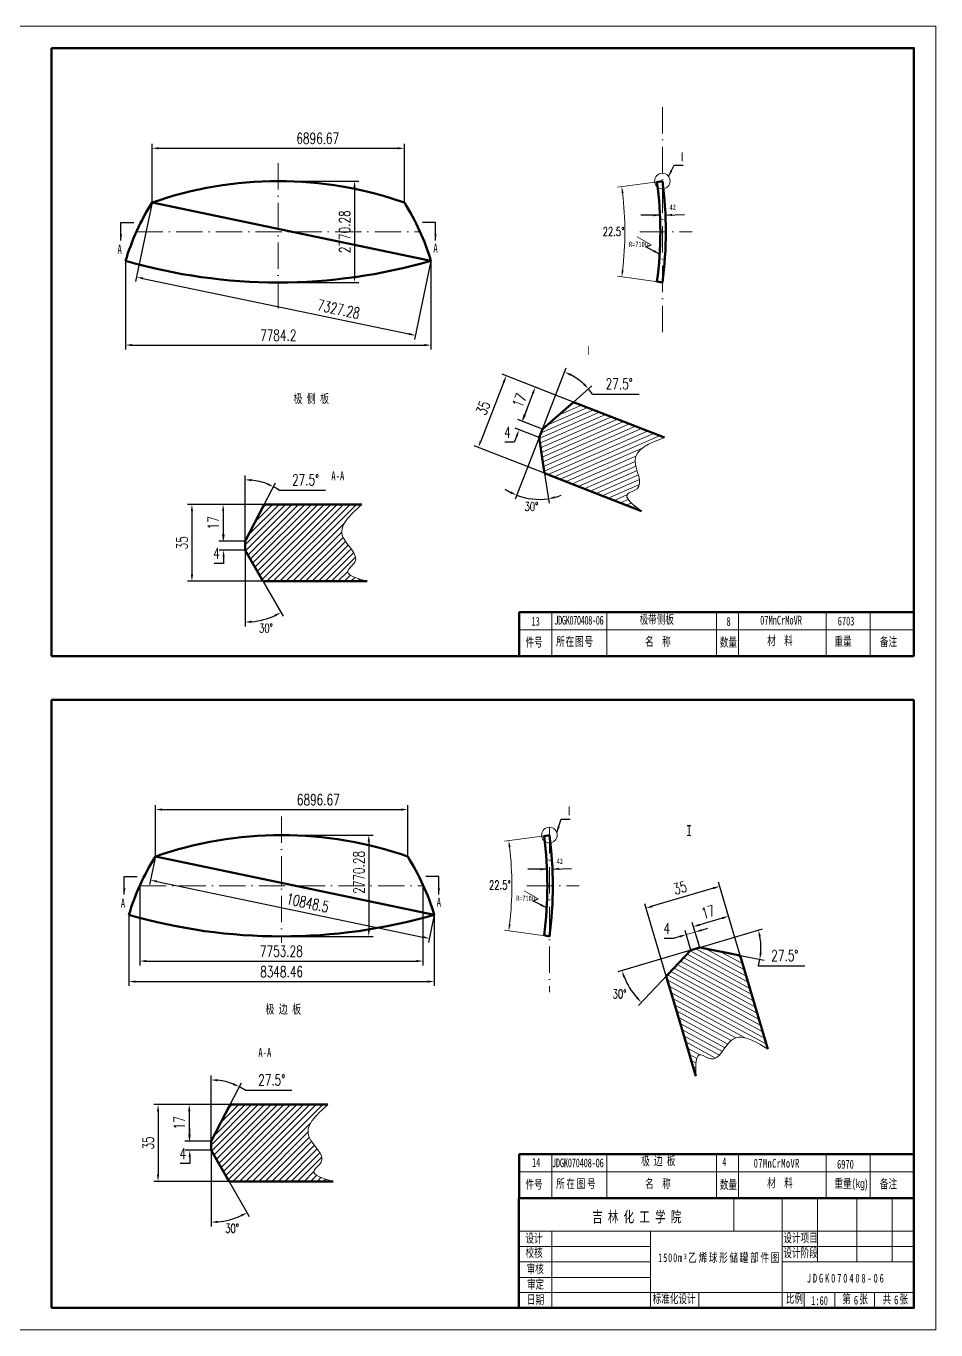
# Model space of a CAD drawing. Header units: inches. Extents: x 0 to 1540, y 0 to 594.
# Drawn here: x 426 to 841, y 0 to 594 of the extents above; entities that cross this region are included whole.
import ezdxf

# ---------------------------------------------------------------- set-up
doc = ezdxf.new("R2010")
doc.units = ezdxf.units.IN
doc.header["$MEASUREMENT"] = 0
doc.linetypes.add('ACAD_ISO10W100', pattern=[18, 12, -3, 0, -3])
doc.layers.get('0').update_dxf_attribs({"lineweight": 18})
doc.layers.get('Defpoints').update_dxf_attribs({"lineweight": 18})
for name, color, linetype, lineweight in [('图层1', 170, 'Continuous', 50), ('图层2', 80, 'ACAD_ISO10W100', 18), ('图层3', 240, 'Continuous', 18), ('文字', 7, 'Continuous', 18), ('轮廓线', 170, 'Continuous', 50)]:
    doc.layers.add(name, color=color, linetype=linetype, lineweight=lineweight)
doc.styles.get("Standard").update_dxf_attribs({"font": 'txt.shx', "width": 0.7, "height": 5, "bigfont": 'gbcbig.shx'})
doc.styles.add('技术说明', font='txt.shx', dxfattribs={"width": 0.7, "height": 5, "bigfont": 'gbcbig.shx'})
doc.styles.add('技术说明文字', font='txt.shx', dxfattribs={"width": 0.7, "height": 4})
doc.dimstyles.new('副本 ISO-25', dxfattribs={"dimtxt": 4, "dimasz": 3, "dimexe": 2, "dimexo": 0, "dimgap": 1, "dimtad": 2, "dimtih": 1, "dimtoh": 1, "dimdsep": 46, "dimtxsty": '技术说明文字', "dimcen": 0, "dimadec": 0, "dimazin": 0, "dimtfac": 1, "dimtmove": 0, "dimatfit": 3, "dimfxl": 0, "dimarcsym": 0})
doc.dimstyles.new('副本 Standard', dxfattribs={"dimtxt": 4, "dimasz": 3, "dimexe": 2, "dimexo": 0, "dimgap": 2, "dimtad": 1, "dimtoh": 1, "dimdec": 0, "dimzin": 0, "dimdsep": 46, "dimtxsty": 'Standard', "dimcen": 0, "dimadec": 0, "dimazin": 0, "dimtfac": 1, "dimtdec": 0, "dimtofl": 0, "dimtmove": 0, "dimatfit": 3, "dimfxl": 0, "dimtolj": 1, "dimtzin": 0, "dimarcsym": 0})

# ---------------------------------------------------------------- blocks, each defined once
blk = doc.blocks.new('*D32')
at = {"color": 0, "lineweight": -2}
for p, q in [((485.39, 215.63), (485.39, 239.06)), ((600.34, 215.63), (600.34, 239.06)), ((488.39, 237.06), (597.34, 237.06))]:
    blk.add_line(p, q, dxfattribs=at)
at = {"color": 0}
for points in [[(488.39, 237.56), (488.39, 236.56), (485.39, 237.06)], [(597.34, 237.56), (597.34, 236.56), (600.34, 237.06)]]:
    blk.add_solid(points, dxfattribs=at)
at = {"layer": 'Defpoints', "color": 0}
for p in [(600.34, 237.06), (485.39, 215.63), (600.34, 215.63)]:
    blk.add_point(p, dxfattribs=at)
at = {"color": 0, "insert": (559.6, 241.56), "char_height": 5, "attachment_point": 5}
blk.add_mtext('\\A1;6896.67', dxfattribs=at)
blk = doc.blocks.new('*D33')
at = {"color": 0, "lineweight": -2}
for p, q in [((473.3, 189.09), (473.3, 156.7)), ((612.44, 189.09), (612.44, 156.7)), ((476.3, 158.7), (609.44, 158.7))]:
    blk.add_line(p, q, dxfattribs=at)
at = {"color": 0}
for points in [[(476.3, 159.2), (476.3, 158.2), (473.3, 158.7)], [(609.44, 159.2), (609.44, 158.2), (612.44, 158.7)]]:
    blk.add_solid(points, dxfattribs=at)
at = {"layer": 'Defpoints', "color": 0}
for p in [(473.3, 189.09), (612.44, 189.09), (612.44, 158.7)]:
    blk.add_point(p, dxfattribs=at)
at = {"color": 0, "insert": (542.87, 163.2), "char_height": 5, "attachment_point": 5}
blk.add_mtext('\\A1;8348.46', dxfattribs=at)
blk = doc.blocks.new('*D34')
at = {"color": 0, "lineweight": -2}
for p, q in [((485.39, 215.63), (482.75, 202.98)), ((486.1, 204.32), (607.27, 179)), ((612.44, 189.09), (609.79, 176.43))]:
    blk.add_line(p, q, dxfattribs=at)
at = {"color": 0}
for points in [[(486.2, 204.81), (485.99, 203.83), (483.16, 204.94)], [(607.37, 179.49), (607.16, 178.52), (610.2, 178.39)]]:
    blk.add_solid(points, dxfattribs=at)
at = {"layer": 'Defpoints', "color": 0}
for p in [(485.39, 215.63), (612.44, 189.09), (610.2, 178.39)]:
    blk.add_point(p, dxfattribs=at)
at = {"color": 0, "insert": (554.76, 194.57), "char_height": 5, "attachment_point": 5, "rotation": 348.19803}
blk.add_mtext('\\A1;10848.5', dxfattribs=at)
blk = doc.blocks.new('*D35')
at = {"color": 0, "lineweight": -2}
for p, q in [((542.87, 225.45), (584.6, 225.45)), ((582.6, 222.45), (582.6, 182.28)), ((542.87, 179.28), (584.6, 179.28))]:
    blk.add_line(p, q, dxfattribs=at)
at = {"color": 0}
for points in [[(582.1, 222.45), (583.1, 222.45), (582.6, 225.45)], [(582.1, 182.28), (583.1, 182.28), (582.6, 179.28)]]:
    blk.add_solid(points, dxfattribs=at)
at = {"layer": 'Defpoints', "color": 0}
for p in [(542.87, 225.45), (542.87, 179.28), (582.6, 179.28)]:
    blk.add_point(p, dxfattribs=at)
at = {"color": 0, "insert": (578.1, 208.44), "char_height": 5, "attachment_point": 5, "rotation": 90}
blk.add_mtext('\\A1;2770.28', dxfattribs=at)
blk = doc.blocks.new('*D36')
at = {"color": 0, "lineweight": -2}
for p, q in [((478.26, 202.36), (478.26, 166.04)), ((607.29, 202.77), (607.29, 166.04)), ((481.26, 168.04), (604.29, 168.04))]:
    blk.add_line(p, q, dxfattribs=at)
at = {"color": 0}
for points in [[(481.26, 168.54), (481.26, 167.54), (478.26, 168.04)], [(604.29, 168.54), (604.29, 167.54), (607.29, 168.04)]]:
    blk.add_solid(points, dxfattribs=at)
at = {"layer": 'Defpoints', "color": 0}
for p in [(478.26, 202.36), (607.29, 202.77), (607.29, 168.04)]:
    blk.add_point(p, dxfattribs=at)
at = {"color": 0, "insert": (542.77, 172.54), "char_height": 5, "attachment_point": 5}
blk.add_mtext('\\A1;7753.28', dxfattribs=at)
blk = doc.blocks.new('*D38')
at = {"color": 0, "lineweight": -2}
for p, q in [((519.47, 102.66), (484.6, 102.66)), ((486.6, 99.66), (486.6, 70.66)), ((518.97, 67.66), (484.6, 67.66))]:
    blk.add_line(p, q, dxfattribs=at)
at = {"color": 0}
for points in [[(486.1, 99.66), (487.1, 99.66), (486.6, 102.66)], [(486.1, 70.66), (487.1, 70.66), (486.6, 67.66)]]:
    blk.add_solid(points, dxfattribs=at)
at = {"layer": 'Defpoints', "color": 0}
for p in [(519.47, 102.66), (486.6, 67.66), (518.97, 67.66)]:
    blk.add_point(p, dxfattribs=at)
at = {"color": 0, "insert": (482.1, 85.16), "char_height": 5, "attachment_point": 5, "rotation": 90}
blk.add_mtext('\\A1;35', dxfattribs=at)
blk = doc.blocks.new('*D39')
at = {"color": 0, "lineweight": -2}
for p, q in [((501.02, 88.99), (501.02, 91.99)), ((510.79, 85.99), (499.02, 85.99)), ((510.79, 81.82), (499.02, 81.82)), ((501.02, 78.82), (501.02, 75.82)), ((501.02, 75.82), (496.69, 75.82))]:
    blk.add_line(p, q, dxfattribs=at)
at = {"color": 0}
for points in [[(500.52, 88.99), (501.52, 88.99), (501.02, 85.99)], [(500.52, 78.82), (501.52, 78.82), (501.02, 81.82)]]:
    blk.add_solid(points, dxfattribs=at)
at = {"layer": 'Defpoints', "color": 0}
for p in [(510.79, 85.99), (501.02, 81.82), (510.79, 81.82)]:
    blk.add_point(p, dxfattribs=at)
at = {"color": 0, "insert": (497.86, 80.32), "char_height": 5, "attachment_point": 5}
blk.add_mtext('\\A1;4', dxfattribs=at)
blk = doc.blocks.new('*D37')
at = {"color": 0, "lineweight": -2}
for p, q in [((502.2, 102.66), (498.81, 102.66)), ((500.81, 99.66), (500.81, 88.99)), ((510.79, 85.99), (498.81, 85.99))]:
    blk.add_line(p, q, dxfattribs=at)
at = {"color": 0}
for points in [[(500.31, 99.66), (501.31, 99.66), (500.81, 102.66)], [(500.31, 88.99), (501.31, 88.99), (500.81, 85.99)]]:
    blk.add_solid(points, dxfattribs=at)
at = {"layer": 'Defpoints', "color": 0}
for p in [(502.2, 102.66), (500.81, 85.99), (510.79, 85.99)]:
    blk.add_point(p, dxfattribs=at)
at = {"color": 0, "insert": (496.31, 94.32), "char_height": 5, "attachment_point": 5, "rotation": 90}
blk.add_mtext('\\A1;17', dxfattribs=at)
blk = doc.blocks.new('*D40')
at = {"color": 0, "lineweight": -2}
for p, q in [((510.79, 85.99), (510.79, 115.9)), ((519.47, 102.66), (524.61, 112.52)), ((526.27, 109.22), (547.48, 109.22))]:
    blk.add_line(p, q, dxfattribs=at)
for start, end in [(68.66138, 83.83862), (56.33862, 62.5)]:
    blk.add_arc((510.79, 85.99), 27.91, start, end, dxfattribs=at)
at = {"color": 0}
for points in [[(513.76, 113.24), (513.82, 114.24), (510.79, 113.9)], [(521.16, 112.44), (520.74, 111.53), (523.68, 110.75)]]:
    blk.add_solid(points, dxfattribs=at)
at = {"layer": 'Defpoints', "color": 0}
for p in [(515.24, 113.55), (519.47, 102.66), (510.79, 85.99), (510.79, 85.99), (510.79, 81.82)]:
    blk.add_point(p, dxfattribs=at)
at = {"color": 0, "insert": (538.37, 113.86), "char_height": 5, "attachment_point": 5}
blk.add_mtext('\\A1;27.5°', dxfattribs=at)
blk = doc.blocks.new('*D41')
at = {"color": 0, "lineweight": -2}
for p, q in [((510.79, 81.82), (510.79, 47.08)), ((518.55, 68.39), (528.17, 51.73))]:
    blk.add_line(p, q, dxfattribs=at)
blk.add_arc((510.79, 81.82), 32.75, 275.25073, 294.74927, dxfattribs=at)
at = {"color": 0}
for points in [[(524.27, 52.53), (524.73, 51.64), (527.17, 53.46)], [(513.81, 48.72), (513.77, 49.71), (510.79, 49.08)]]:
    blk.add_solid(points, dxfattribs=at)
at = {"layer": 'Defpoints', "color": 0}
for p in [(510.79, 85.99), (510.79, 81.82), (510.79, 81.82), (518.55, 68.39), (516.48, 49.57)]:
    blk.add_point(p, dxfattribs=at)
at = {"color": 0, "insert": (520.32, 46.27), "char_height": 4, "attachment_point": 5, "style": '技术说明文字'}
blk.add_mtext('30°', dxfattribs=at)
blk = doc.blocks.new('*D43')
at = {"color": 0, "lineweight": -2}
for p, q in [((751.81, 170.58), (741.89, 204.01)), ((739.59, 201.24), (711.78, 193)), ((718.11, 161.11), (708.34, 194.06))]:
    blk.add_line(p, q, dxfattribs=at)
at = {"color": 0}
for points in [[(739.44, 201.72), (739.73, 200.76), (742.46, 202.1)], [(711.64, 193.48), (711.93, 192.52), (708.91, 192.15)]]:
    blk.add_solid(points, dxfattribs=at)
at = {"layer": 'Defpoints', "color": 0}
for p in [(708.91, 192.15), (751.81, 170.58), (718.11, 161.11)]:
    blk.add_point(p, dxfattribs=at)
at = {"color": 0, "insert": (724.41, 201.44), "char_height": 5, "attachment_point": 5, "rotation": 16.51383}
blk.add_mtext('\\A1;35', dxfattribs=at)
blk = doc.blocks.new('*D44')
at = {"color": 0, "lineweight": -2}
for p, q in [((721.51, 178.38), (717.17, 178.38)), ((724.38, 179.23), (721.51, 178.38)), ((729.37, 172.98), (726.69, 182)), ((733.36, 174.16), (730.69, 183.19)), ((734.13, 182.12), (737.01, 182.98))]:
    blk.add_line(p, q, dxfattribs=at)
at = {"color": 0}
for points in [[(724.24, 179.71), (724.52, 178.75), (727.26, 180.09)], [(733.99, 182.6), (734.27, 181.64), (731.25, 181.27)]]:
    blk.add_solid(points, dxfattribs=at)
at = {"layer": 'Defpoints', "color": 0}
for p in [(727.26, 180.09), (729.37, 172.98), (733.36, 174.16)]:
    blk.add_point(p, dxfattribs=at)
at = {"color": 0, "insert": (718.34, 182.88), "char_height": 5, "attachment_point": 5}
blk.add_mtext('\\A1;4', dxfattribs=at)
blk = doc.blocks.new('*D42')
at = {"color": 0, "lineweight": -2}
for p, q in [((746.9, 187.14), (745.94, 190.38)), ((733.36, 174.16), (729.96, 185.65)), ((743.63, 187.61), (733.4, 184.58))]:
    blk.add_line(p, q, dxfattribs=at)
at = {"color": 0}
for points in [[(733.26, 185.06), (733.54, 184.1), (730.52, 183.73)], [(743.49, 188.09), (743.77, 187.13), (746.5, 188.47)]]:
    blk.add_solid(points, dxfattribs=at)
at = {"layer": 'Defpoints', "color": 0}
for p in [(746.9, 187.14), (730.52, 183.73), (733.36, 174.16)]:
    blk.add_point(p, dxfattribs=at)
at = {"color": 0, "insert": (737.24, 190.41), "char_height": 5, "attachment_point": 5, "rotation": 16.51383}
blk.add_mtext('\\A1;17', dxfattribs=at)
blk = doc.blocks.new('*D45')
at = {"color": 0, "lineweight": -2}
for p, q in [((733.36, 174.16), (762.04, 182.66)), ((751.81, 170.58), (762.72, 168.46)), ((760.03, 165.93), (781.25, 165.93))]:
    blk.add_line(p, q, dxfattribs=at)
for start, end in [(355.17521, 10.35245), (342.85245, 349.01383)]:
    blk.add_arc((733.36, 174.16), 27.91, start, end, dxfattribs=at)
at = {"color": 0}
for points in [[(760.33, 179.06), (761.3, 179.29), (760.12, 182.09)], [(761.67, 171.74), (760.68, 171.88), (760.76, 168.84)]]:
    blk.add_solid(points, dxfattribs=at)
at = {"layer": 'Defpoints', "color": 0}
for p in [(729.37, 172.98), (733.36, 174.16), (733.36, 174.16), (761.04, 177.73), (751.81, 170.58)]:
    blk.add_point(p, dxfattribs=at)
at = {"color": 0, "insert": (772.14, 170.57), "char_height": 5, "attachment_point": 5}
blk.add_mtext('\\A1;27.5°', dxfattribs=at)
blk = doc.blocks.new('*D46')
at = {"color": 0, "lineweight": -2}
for p, q in [((729.37, 172.98), (696.05, 163.1)), ((718.69, 161.72), (705.45, 147.77))]:
    blk.add_line(p, q, dxfattribs=at)
blk.add_arc((729.37, 172.98), 32.75, 201.76456, 221.26311, dxfattribs=at)
at = {"color": 0}
for points in [[(698.48, 160.67), (699.43, 161), (697.97, 163.67)], [(705.11, 151.73), (704.39, 151.03), (706.83, 149.22)]]:
    blk.add_solid(points, dxfattribs=at)
at = {"layer": 'Defpoints', "color": 0}
for p in [(729.37, 172.98), (729.37, 172.98), (733.36, 174.16), (718.69, 161.72), (700.06, 158.36)]:
    blk.add_point(p, dxfattribs=at)
at = {"color": 0, "insert": (696.84, 153.03), "char_height": 4, "attachment_point": 5, "style": '技术说明文字'}
blk.add_mtext('30°', dxfattribs=at)
blk = doc.blocks.new('*D50')
at = {"color": 0, "lineweight": -2}
for p, q in [((483.88, 513.57), (483.88, 540.33)), ((486.88, 538.33), (595.83, 538.33)), ((598.83, 513.57), (598.83, 540.33))]:
    blk.add_line(p, q, dxfattribs=at)
at = {"color": 0}
for points in [[(486.88, 538.83), (486.88, 537.83), (483.88, 538.33)], [(595.83, 538.83), (595.83, 537.83), (598.83, 538.33)]]:
    blk.add_solid(points, dxfattribs=at)
at = {"layer": 'Defpoints', "color": 0}
for p in [(598.83, 538.33), (483.88, 513.57), (598.83, 513.57)]:
    blk.add_point(p, dxfattribs=at)
at = {"color": 0, "insert": (559.36, 542.83), "char_height": 5, "attachment_point": 5}
blk.add_mtext('\\A1;6896.67', dxfattribs=at)
blk = doc.blocks.new('*D51')
at = {"color": 0, "lineweight": -2}
for p, q in [((541.36, 523.38), (578.12, 523.38)), ((576.12, 520.38), (576.12, 480.21)), ((541.36, 477.21), (578.12, 477.21))]:
    blk.add_line(p, q, dxfattribs=at)
at = {"color": 0}
for points in [[(575.62, 520.38), (576.62, 520.38), (576.12, 523.38)], [(575.62, 480.21), (576.62, 480.21), (576.12, 477.21)]]:
    blk.add_solid(points, dxfattribs=at)
at = {"layer": 'Defpoints', "color": 0}
for p in [(541.36, 523.38), (541.36, 477.21), (576.12, 477.21)]:
    blk.add_point(p, dxfattribs=at)
at = {"color": 0, "insert": (571.62, 500.29), "char_height": 5, "attachment_point": 5, "rotation": 90}
blk.add_mtext('\\A1;2770.28', dxfattribs=at)
blk = doc.blocks.new('*D52')
at = {"color": 0, "lineweight": -2}
for p, q in [((534.9, 376.06), (500.03, 376.06)), ((502.03, 373.06), (502.03, 344.06)), ((534.4, 341.06), (500.03, 341.06))]:
    blk.add_line(p, q, dxfattribs=at)
at = {"color": 0}
for points in [[(501.53, 373.06), (502.53, 373.06), (502.03, 376.06)], [(501.53, 344.06), (502.53, 344.06), (502.03, 341.06)]]:
    blk.add_solid(points, dxfattribs=at)
at = {"layer": 'Defpoints', "color": 0}
for p in [(534.9, 376.06), (502.03, 341.06), (534.4, 341.06)]:
    blk.add_point(p, dxfattribs=at)
at = {"color": 0, "insert": (497.53, 358.56), "char_height": 5, "attachment_point": 5, "rotation": 90}
blk.add_mtext('\\A1;35', dxfattribs=at)
blk = doc.blocks.new('*D53')
at = {"color": 0, "lineweight": -2}
for p, q in [((516.45, 362.4), (516.45, 365.4)), ((526.22, 359.4), (514.45, 359.4)), ((526.22, 355.23), (514.45, 355.23)), ((516.45, 352.23), (516.45, 349.23)), ((516.45, 349.23), (512.12, 349.23))]:
    blk.add_line(p, q, dxfattribs=at)
at = {"color": 0}
for points in [[(515.95, 362.4), (516.95, 362.4), (516.45, 359.4)], [(515.95, 352.23), (516.95, 352.23), (516.45, 355.23)]]:
    blk.add_solid(points, dxfattribs=at)
at = {"layer": 'Defpoints', "color": 0}
for p in [(526.22, 359.4), (516.45, 355.23), (526.22, 355.23)]:
    blk.add_point(p, dxfattribs=at)
at = {"color": 0, "insert": (513.28, 353.73), "char_height": 5, "attachment_point": 5}
blk.add_mtext('\\A1;4', dxfattribs=at)
blk = doc.blocks.new('*D47')
at = {"color": 0, "lineweight": -2}
for p, q in [((517.63, 376.06), (514.24, 376.06)), ((516.24, 373.06), (516.24, 362.4)), ((526.22, 359.4), (514.24, 359.4))]:
    blk.add_line(p, q, dxfattribs=at)
at = {"color": 0}
for points in [[(515.74, 373.06), (516.74, 373.06), (516.24, 376.06)], [(515.74, 362.4), (516.74, 362.4), (516.24, 359.4)]]:
    blk.add_solid(points, dxfattribs=at)
at = {"layer": 'Defpoints', "color": 0}
for p in [(517.63, 376.06), (516.24, 359.4), (526.22, 359.4)]:
    blk.add_point(p, dxfattribs=at)
at = {"color": 0, "insert": (511.74, 367.73), "char_height": 5, "attachment_point": 5, "rotation": 90}
blk.add_mtext('\\A1;17', dxfattribs=at)
blk = doc.blocks.new('*D54')
at = {"color": 0, "lineweight": -2}
for p, q in [((526.22, 359.4), (526.22, 389.31)), ((534.9, 376.06), (540.03, 385.93)), ((541.69, 382.63), (562.91, 382.63))]:
    blk.add_line(p, q, dxfattribs=at)
for start, end in [(68.66138, 83.83862), (56.33862, 62.5)]:
    blk.add_arc((526.22, 359.4), 27.91, start, end, dxfattribs=at)
at = {"color": 0}
for points in [[(529.19, 386.65), (529.24, 387.65), (526.22, 387.31)], [(536.58, 385.85), (536.17, 384.94), (539.11, 384.16)]]:
    blk.add_solid(points, dxfattribs=at)
at = {"layer": 'Defpoints', "color": 0}
for p in [(530.67, 386.95), (534.9, 376.06), (526.22, 359.4), (526.22, 359.4), (526.22, 355.23)]:
    blk.add_point(p, dxfattribs=at)
at = {"color": 0, "insert": (553.8, 387.27), "char_height": 5, "attachment_point": 5}
blk.add_mtext('\\A1;27.5°', dxfattribs=at)
blk = doc.blocks.new('*D55')
at = {"color": 0, "lineweight": -2}
for p, q in [((526.22, 355.23), (526.22, 320.48)), ((533.98, 341.79), (543.59, 325.14))]:
    blk.add_line(p, q, dxfattribs=at)
blk.add_arc((526.22, 355.23), 32.75, 275.25073, 294.74927, dxfattribs=at)
at = {"color": 0}
for points in [[(539.7, 325.94), (540.16, 325.05), (542.59, 326.87)], [(529.24, 322.12), (529.19, 323.12), (526.22, 322.48)]]:
    blk.add_solid(points, dxfattribs=at)
at = {"layer": 'Defpoints', "color": 0}
for p in [(526.22, 359.4), (526.22, 355.23), (526.22, 355.23), (533.98, 341.79), (531.91, 322.98)]:
    blk.add_point(p, dxfattribs=at)
at = {"color": 0, "insert": (535.75, 319.68), "char_height": 4, "attachment_point": 5, "style": '技术说明文字'}
blk.add_mtext('30°', dxfattribs=at)
blk = doc.blocks.new('*D56')
at = {"color": 0, "lineweight": -2}
for p, q in [((675.86, 422.73), (643.39, 435.43)), ((644.16, 431.91), (633.59, 404.91)), ((662.65, 390.32), (630.64, 402.84))]:
    blk.add_line(p, q, dxfattribs=at)
at = {"color": 0}
for points in [[(643.69, 432.09), (644.63, 431.73), (645.25, 434.71)], [(633.13, 405.09), (634.06, 404.72), (632.5, 402.11)]]:
    blk.add_solid(points, dxfattribs=at)
at = {"layer": 'Defpoints', "color": 0}
for p in [(675.86, 422.73), (632.5, 402.11), (662.65, 390.32)]:
    blk.add_point(p, dxfattribs=at)
at = {"color": 0, "insert": (634.69, 420.05), "char_height": 5, "attachment_point": 5, "rotation": 68.63534}
blk.add_mtext('\\A1;35', dxfattribs=at)
blk = doc.blocks.new('*D57')
at = {"color": 0, "lineweight": -2}
for p, q in [((653.71, 416.72), (654.8, 419.52)), ((660.19, 406.49), (649.23, 410.78)), ((661.71, 410.37), (650.75, 414.66)), ((648.91, 404.46), (644.58, 404.46)), ((650, 407.26), (648.91, 404.46))]:
    blk.add_line(p, q, dxfattribs=at)
at = {"color": 0}
for points in [[(653.24, 416.91), (654.17, 416.54), (652.61, 413.93)], [(649.54, 407.44), (650.47, 407.07), (651.09, 410.05)]]:
    blk.add_solid(points, dxfattribs=at)
at = {"layer": 'Defpoints', "color": 0}
for p in [(651.09, 410.05), (661.71, 410.37), (660.19, 406.49)]:
    blk.add_point(p, dxfattribs=at)
at = {"color": 0, "insert": (645.74, 408.96), "char_height": 5, "attachment_point": 5}
blk.add_mtext('\\A1;4', dxfattribs=at)
blk = doc.blocks.new('*D48')
at = {"color": 0, "lineweight": -2}
for p, q in [((659.78, 429.02), (656.63, 430.26)), ((657.4, 426.73), (653.51, 416.8)), ((661.71, 410.37), (650.56, 414.74))]:
    blk.add_line(p, q, dxfattribs=at)
at = {"color": 0}
for points in [[(656.93, 426.92), (657.86, 426.55), (658.49, 429.53)], [(653.05, 416.98), (653.98, 416.62), (652.42, 414.01)]]:
    blk.add_solid(points, dxfattribs=at)
at = {"layer": 'Defpoints', "color": 0}
for p in [(659.78, 429.02), (652.42, 414.01), (661.71, 410.37)]:
    blk.add_point(p, dxfattribs=at)
at = {"color": 0, "insert": (651.26, 423.41), "char_height": 5, "attachment_point": 5, "rotation": 68.63534}
blk.add_mtext('\\A1;17', dxfattribs=at)
blk = doc.blocks.new('*D58')
at = {"color": 0, "lineweight": -2}
for p, q in [((661.71, 410.37), (672.61, 438.23)), ((675.86, 422.73), (684.24, 430.05)), ((684.58, 426.37), (705.8, 426.37))]:
    blk.add_line(p, q, dxfattribs=at)
for start, end in [(47.29672, 62.47396), (34.97396, 41.13534)]:
    blk.add_arc((661.71, 410.37), 27.91, start, end, dxfattribs=at)
at = {"color": 0}
for points in [[(674.41, 434.67), (674.82, 435.58), (671.88, 436.36)], [(681, 431.23), (680.28, 430.53), (682.73, 428.73)]]:
    blk.add_solid(points, dxfattribs=at)
at = {"layer": 'Defpoints', "color": 0}
for p in [(675.89, 434.41), (675.86, 422.73), (661.71, 410.37), (661.71, 410.37), (660.19, 406.49)]:
    blk.add_point(p, dxfattribs=at)
at = {"color": 0, "insert": (696.69, 431.01), "char_height": 5, "attachment_point": 5}
blk.add_mtext('\\A1;27.5°', dxfattribs=at)
blk = doc.blocks.new('*D59')
at = {"color": 0, "lineweight": -2}
for p, q in [((471.78, 487.02), (471.78, 446.66)), ((610.93, 487.02), (610.93, 446.66)), ((474.78, 448.66), (607.93, 448.66))]:
    blk.add_line(p, q, dxfattribs=at)
at = {"color": 0}
for points in [[(474.78, 449.16), (474.78, 448.16), (471.78, 448.66)], [(607.93, 449.16), (607.93, 448.16), (610.93, 448.66)]]:
    blk.add_solid(points, dxfattribs=at)
at = {"layer": 'Defpoints', "color": 0}
for p in [(471.78, 487.02), (610.93, 487.02), (610.93, 448.66)]:
    blk.add_point(p, dxfattribs=at)
at = {"color": 0, "insert": (541.36, 453.16), "char_height": 5, "attachment_point": 5}
blk.add_mtext('\\A1;7784.2', dxfattribs=at)
blk = doc.blocks.new('*D60')
at = {"color": 0, "lineweight": -2}
for p, q in [((483.88, 513.57), (476.39, 477.7)), ((610.93, 487.02), (603.43, 451.15)), ((479.73, 479.04), (600.9, 453.72))]:
    blk.add_line(p, q, dxfattribs=at)
at = {"color": 0}
for points in [[(479.84, 479.53), (479.63, 478.55), (476.8, 479.65)], [(601.01, 454.21), (600.8, 453.23), (603.84, 453.11)]]:
    blk.add_solid(points, dxfattribs=at)
at = {"layer": 'Defpoints', "color": 0}
for p in [(483.88, 513.57), (610.93, 487.02), (603.84, 453.11)]:
    blk.add_point(p, dxfattribs=at)
at = {"color": 0, "insert": (568.86, 465.02), "char_height": 5, "attachment_point": 5, "rotation": 348.19803}
blk.add_mtext('\\A1;7327.28', dxfattribs=at)
blk = doc.blocks.new('*D62')
at = {"color": 0, "lineweight": -2}
for p, q in [((660.19, 406.49), (649.23, 378.45)), ((662.52, 391.15), (664.72, 376.72))]:
    blk.add_line(p, q, dxfattribs=at)
for start, end in [(236.39969, 242.51751), (248.63534, 278.63534), (284.75316, 290.87099)]:
    blk.add_arc((660.19, 406.49), 28.11, start, end, dxfattribs=at)
at = {"color": 0}
for points in [[(647.43, 382.01), (647.02, 381.1), (649.95, 380.31)], [(667.45, 378.82), (667.25, 379.8), (664.42, 378.7)]]:
    blk.add_solid(points, dxfattribs=at)
at = {"layer": 'Defpoints', "color": 0}
for p in [(661.71, 410.37), (660.19, 406.49), (660.19, 406.49), (662.52, 391.15), (654.66, 378.93)]:
    blk.add_point(p, dxfattribs=at)
at = {"color": 0, "insert": (656.69, 375.1), "char_height": 4, "attachment_point": 5, "style": '技术说明文字'}
blk.add_mtext('30°', dxfattribs=at)

msp = doc.modelspace()

# ---------------------------------------------------------------- hatches: boundary and pattern name
at = {"layer": '图层3'}
h = msp.add_hatch(dxfattribs=at)
h.set_pattern_fill('ANSI31', color=256, scale=16.666667, angle=-21.364663, style=0)
h.set_pattern_definition([(23.63534, (-335.5474, 748.0558), (-0.8352378, 1.9085743), [])])
edge = h.paths.add_edge_path()
edge.add_line((675.864, 422.731), (661.713, 410.371))
edge.add_line((661.713, 410.371), (660.195, 406.49))
edge.add_line((660.195, 406.49), (662.525, 391.149))
edge.add_line((662.525, 391.149), (662.651, 390.318))
edge.add_line((662.651, 390.318), (683.855, 382.023))
edge.add_line((683.855, 382.023), (706.822, 373.039))
edge.add_spline(control_points=[(706.822, 373.039), (702.819, 376.089), (696.86, 380.631), (709.409, 383.553), (698.754, 399.572), (710.539, 403.966), (717.346, 406.504)], knot_values=[0, 0, 0, 0, 10.009027, 14.8978908, 27.4763205, 44.6766187, 44.6766187, 44.6766187, 44.6766187], degree=3, periodic=0)
edge.add_line((717.346, 406.504), (675.864, 422.731))
h = msp.add_hatch(dxfattribs=at)
h.set_pattern_fill('ANSI31', color=256, scale=16.666667, style=0)
h.set_pattern_definition([(45, (-525.528, 310.5735), (-1.473139, 1.473139), [])])
edge = h.paths.add_edge_path()
edge.add_line((534.897, 376.065), (526.221, 359.398))
edge.add_line((526.221, 359.398), (526.221, 355.232))
edge.add_line((526.221, 355.232), (533.979, 341.794))
edge.add_line((533.979, 341.794), (534.4, 341.065))
edge.add_line((534.4, 341.065), (557.168, 341.065))
edge.add_line((557.168, 341.065), (581.83, 341.065))
edge.add_spline(control_points=[(581.83, 341.065), (576.991, 342.448), (569.787, 344.506), (580.409, 351.8), (564.65, 362.836), (574.025, 371.221), (579.439, 376.065)], knot_values=[0, 0, 0, 0, 10.009027, 14.8978908, 27.4763205, 44.6766187, 44.6766187, 44.6766187, 44.6766187], degree=3, periodic=0)
edge.add_line((579.439, 376.065), (534.897, 376.065))
h = msp.add_hatch(dxfattribs=at)
h.set_pattern_fill('ANSI31', color=256, scale=16.666667, angle=-73.486168, style=0)
h.set_pattern_definition([(331.51383, (387.5944, 1168.6478), (0.9936387, 1.831109), [])])
edge = h.paths.add_edge_path()
edge.add_line((751.807, 170.58), (733.361, 174.161))
edge.add_line((733.361, 174.161), (729.367, 172.976))
edge.add_line((729.367, 172.976), (718.688, 161.718))
edge.add_line((718.688, 161.718), (718.109, 161.108))
edge.add_line((718.109, 161.108), (724.581, 139.279))
edge.add_line((724.581, 139.279), (731.591, 115.634))
edge.add_spline(control_points=[(731.591, 115.634), (731.541, 120.667), (731.467, 128.159), (741.479, 120.048), (747.58, 138.293), (758.285, 131.689), (764.468, 127.875)], knot_values=[0, 0, 0, 0, 10.009027, 14.8978908, 27.4763205, 44.6766187, 44.6766187, 44.6766187, 44.6766187], degree=3, periodic=0)
edge.add_line((764.468, 127.875), (751.807, 170.58))
h = msp.add_hatch(dxfattribs=at)
h.set_pattern_fill('ANSI31', color=256, scale=16.666667, style=0)
h.set_pattern_definition([(45, (-540.9542, 37.1667), (-1.473139, 1.473139), [])])
edge = h.paths.add_edge_path()
edge.add_line((519.471, 102.658), (510.795, 85.991))
edge.add_line((510.795, 85.991), (510.795, 81.825))
edge.add_line((510.795, 81.825), (518.553, 68.387))
edge.add_line((518.553, 68.387), (518.974, 67.658))
edge.add_line((518.974, 67.658), (541.742, 67.658))
edge.add_line((541.742, 67.658), (566.404, 67.658))
edge.add_spline(control_points=[(566.404, 67.658), (561.564, 69.041), (554.361, 71.099), (564.983, 78.393), (549.224, 89.429), (558.598, 97.814), (564.013, 102.658)], knot_values=[0, 0, 0, 0, 10.009027, 14.8978908, 27.4763205, 44.6766187, 44.6766187, 44.6766187, 44.6766187], degree=3, periodic=0)
edge.add_line((564.013, 102.658), (519.471, 102.658))

# ---------------------------------------------------------------- linework, layer by layer
for p, q in [((716.36, 523.379), (695.882, 520.566)), ((711.234, 494.361), (704.869, 498.036)), ((716.36, 477.208), (695.882, 480.021)), ((666.053, 307), (666.053, 327)), ((691.053, 307), (691.053, 327)), ((741.053, 307), (741.053, 327)), ((751.053, 307), (751.053, 327)), ((791.053, 307), (791.053, 327)), ((811.053, 319), (811.053, 327)), ((811.053, 319), (651.053, 319)), ((811.053, 307), (811.053, 319)), ((811.053, 319), (831.053, 319)), ((664.894, 225.447), (644.416, 222.633)), ((659.768, 196.428), (653.403, 200.103)), ((664.894, 179.275), (644.416, 182.089)), ((727.259, 180.086), (731.254, 181.27)), ((666.053, 60), (666.053, 80)), ((691.053, 60), (691.053, 80)), ((741.053, 60), (741.053, 80)), ((751.053, 60), (751.053, 80)), ((791.053, 60), (791.053, 80)), ((811.053, 72), (811.053, 80)), ((811.053, 72), (651.053, 72)), ((811.053, 60), (811.053, 72)), ((811.053, 72), (831.053, 72)), ((651, 60), (831, 60)), ((749, 60), (749, 45)), ((771, 60), (771, 10)), ((787, 60), (787, 30.957)), ((805, 60), (805, 30.957)), ((831, 60), (821, 60)), ((821, 60), (821, 30.957)), ((651, 45), (831, 45)), ((651, 44.979), (711, 44.979)), ((666, 17), (666, 45)), ((711, 17), (711, 45)), ((831, 46), (831, 46)), ((651, 37.979), (711, 37.979)), ((771, 37.979), (831, 37.979)), ((651, 30.957), (711, 30.957)), ((771, 30.957), (831, 30.957)), ((651, 23.936), (711, 23.936)), ((831, 17), (651, 17)), ((651, 17), (666, 17)), ((666, 17), (711, 17)), ((781, 10), (781, 17)), ((795, 10), (795, 17)), ((813, 10), (813, 17))]:
    msp.add_line(p, q)
msp.add_lwpolyline([(0, 0), (841, 0), (841, 594), (0, 594)], close=True)
for centre in [(716.36, 523.379), (664.894, 225.447)]:
    msp.add_circle(centre, 3.543)
for centre in [(548.325, 500.294), (496.859, 202.361)]:
    msp.add_arc(centre, 150.943, 353.316104, 6.683896)
for points in [[(717.346, 406.504), (703.91, 395.765), (704.852, 383.222), (700.573, 380.857), (706.822, 373.039)], [(579.439, 376.065), (570.839, 361.169), (576.285, 349.831), (573.162, 346.069), (581.83, 341.065)], [(764.468, 127.875), (747.742, 131.886), (738.419, 123.442), (733.925, 125.367), (731.591, 115.634)], [(564.013, 102.658), (555.413, 87.762), (560.859, 76.424), (557.736, 72.663), (566.404, 67.658)]]:
    msp.add_spline(points, degree=3)
for points in [[(697.746, 517.799), (698.738, 517.925), (697.863, 520.838)], [(698.738, 482.662), (697.746, 482.788), (697.863, 479.749)], [(646.281, 219.866), (647.273, 219.993), (646.398, 222.906)], [(647.273, 184.729), (646.281, 184.856), (646.398, 181.816)]]:
    msp.add_solid(points)
at = {"layer": '图层1'}
for p, q in [((438, 574), (438, 584)), ((438, 574), (438, 307)), ((716.36, 523.379), (713.908, 522.889)), ((483.883, 513.566), (610.926, 487.021)), ((716.361, 477.208), (713.91, 477.698)), ((661.713, 410.371), (675.864, 422.731)), ((675.864, 422.731), (717.346, 406.504)), ((661.713, 410.371), (660.195, 406.49)), ((662.525, 391.149), (660.195, 406.49)), ((662.525, 391.149), (662.651, 390.318)), ((683.855, 382.023), (662.651, 390.318)), ((683.855, 382.023), (706.822, 373.039)), ((526.221, 359.398), (534.897, 376.065)), ((534.897, 376.065), (579.439, 376.065)), ((526.221, 359.398), (526.221, 355.232)), ((533.979, 341.794), (526.221, 355.232)), ((533.979, 341.794), (534.4, 341.065)), ((557.168, 341.065), (534.4, 341.065)), ((557.168, 341.065), (581.83, 341.065)), ((651.053, 327), (831, 327)), ((438, 307), (806, 307)), ((806, 307), (831, 307)), ((438, 20), (438, 287)), ((438, 287), (806, 287)), ((806, 287), (831, 287)), ((664.894, 225.447), (662.443, 224.956)), ((485.395, 215.634), (612.438, 189.088)), ((664.896, 179.275), (662.444, 179.766)), ((718.688, 161.718), (729.367, 172.976)), ((733.361, 174.161), (729.367, 172.976)), ((733.361, 174.161), (751.807, 170.58)), ((751.807, 170.58), (764.468, 127.875)), ((718.688, 161.718), (718.109, 161.108)), ((724.581, 139.279), (718.109, 161.108)), ((724.581, 139.279), (731.591, 115.634)), ((510.795, 85.991), (519.471, 102.658)), ((519.471, 102.658), (564.013, 102.658)), ((510.795, 85.991), (510.795, 81.825)), ((518.553, 68.387), (510.795, 81.825)), ((651.053, 80), (831, 80)), ((518.553, 68.387), (518.974, 67.658)), ((541.742, 67.658), (518.974, 67.658)), ((541.742, 67.658), (566.404, 67.658)), ((831, 70), (831, 60)), ((438, 20), (438, 10))]:
    msp.add_line(p, q, dxfattribs=at)
for points in [[(831, 307), (831, 584), (438, 584)], [(438, 10), (831, 10), (831, 287)]]:
    msp.add_lwpolyline(points, dxfattribs=at)
for centre, radius, start, end in [((541.355, 350.175), 173.204, 70.620816, 109.379184), ((547.726, 500.288), 167.712, 352.259121, 7.744699), ((548.325, 500.294), 169.613, 352.177332, 7.822668), ((575.187, 455.924), 107.977, 147.734829, 163.26188), ((507.523, 455.924), 107.977, 16.73812, 32.265171), ((541.355, 728.729), 251.521, 253.942657, 286.057343), ((542.867, 52.243), 173.204, 70.620816, 109.379184), ((496.26, 202.355), 167.712, 352.259121, 7.744699), ((496.859, 202.361), 169.613, 352.177332, 7.822668), ((576.699, 157.991), 107.977, 147.734829, 163.26188), ((509.035, 157.991), 107.977, 16.73812, 32.265171), ((542.867, 430.796), 251.521, 253.942657, 286.057343)]:
    msp.add_arc(centre, radius, start, end, dxfattribs=at)
at = {"layer": '图层2'}
for p, q in [((716.36, 557.106), (716.36, 451.866)), ((541.355, 531.571), (541.332, 464.296)), ((476.747, 500.294), (605.963, 500.294)), ((706.064, 500.294), (729.995, 500.294)), ((542.867, 233.912), (542.867, 176.42)), ((664.894, 228.989), (664.894, 153.933)), ((478.259, 202.361), (607.475, 202.361)), ((542.867, 203.625), (542.867, 202.361)), ((654.598, 202.361), (678.53, 202.361))]:
    msp.add_line(p, q, dxfattribs=at)
at = {"layer": '文字'}
for p, q in [((666, 17), (666, 10)), ((711, 17), (711, 10)), ((732.988, 17), (732.988, 10))]:
    msp.add_line(p, q, dxfattribs=at)
at = {"layer": '轮廓线'}
for p, q in [((651.053, 307), (651.053, 327)), ((651.053, 60), (651.053, 80)), ((651, 10), (651, 60)), ((651, 60), (651, 53)), ((651, 60), (831, 60)), ((651, 53), (651, 46)), ((651, 44.979), (651, 37.979))]:
    msp.add_line(p, q, dxfattribs=at)

# ---------------------------------------------------------------- texts
at = {"attachment_point": 1}
for s, insert, char_height, width in [('{\\fSimSun|b0|i0|c134|p2;Ⅰ}', (723.329, 536.53), 4.16667, 5.60456), ('{\\fSimSun|b0|i0|c134|p2;42}', (719.658, 512.678), 2.5, 6.32333), ('^I{\\fSimSun|b0|i0|c134|p2;A}', (468.105, 494.421), 4.16667, 3.84165), ('^I{\\fSimSun|b0|i0|c134|p2;A}', (612.04, 494.933), 4.16667, 3.84165), ('{\\fSimSun|b0|i0|c134|p2;R=7100}', (701.184, 495.8), 2.5, 6.03814), ('{\\fSimSun|b0|i0|c134|p2;Ⅰ}', (680.757, 448.28), 4.16667, 5.60456), ('^I^I{\\fSimSun|b0|i0|c134|p2;极 侧 板}', (514.954, 426.413), 4.16667, 217.3939), ('{\\fSimSun|b0|i0|c134|p2;A-A}', (565.528, 391.171), 4.16667, 70.83213), ('{\\fSimSun|b0|i0|c134|p2;13}', (656.723, 324.836), 4, 8.90204), ('{\\fSimSun|b0|i0|c134|p2;\\T0.9;JDGK070408-06}', (667.147, 325.325), 4, 38.63678), ('{\\fSimSun|b0|i0|c134|p2;极带侧板}', (705.96, 325.698), 4, 21.2977), ('{\\fSimSun|b0|i0|c134|p2;8}', (745.577, 324.79), 4, 6.20903), ('\\pt20;{\\fSimSun|b0|i0|c134|p2;07MnCrMoVR}', (760.92, 325.332), 4, 24.48516), ('{\\fSimSun|b0|i0|c134|p2;Ⅰ}', (671.863, 238.598), 4.16667, 5.60456), ('{\\fSimSun|b0|i0|c134|p2;I}', (727.312, 229.973), 5, 14.35235), ('{\\fSimSun|b0|i0|c134|p2;42}', (668.193, 214.745), 2.5, 6.32333), ('^I{\\fSimSun|b0|i0|c134|p2;A}', (469.617, 196.489), 4.16667, 3.84165), ('^I{\\fSimSun|b0|i0|c134|p2;A}', (613.552, 197.001), 4.16667, 3.84165), ('{\\fSimSun|b0|i0|c134|p2;R=7100}', (649.718, 197.867), 2.5, 6.03814), ('{\\fSimSun|b0|i0|c134|p2;\\H1.042x;极 边 板}', (535.547, 148.265), 4, 22.30994), ('{\\fSimSun|b0|i0|c134|p2;A-A}', (532.256, 128.436), 4.16667, 15.08327), ('{\\fSimSun|b0|i0|c134|p2;14}', (656.977, 78.293), 4, 12.16926), ('{\\fSimSun|b0|i0|c134|p2;\\T0.95;JDGK070408-06}', (666.041, 78.112), 4, 38.63678), ('{\\fSimSun|b0|i0|c134|p2;极 边 板}', (706.713, 79.046), 4, 27.22222), ('{\\fSimSun|b0|i0|c134|p2;4}', (743.648, 78.527), 4, 5.92693), ('\\pt20;{\\fSimSun|b0|i0|c134|p2;\\T1.1;07MnCrMoVR}', (757.982, 77.919), 4, 24.48516), ('{\\fSimSun|b0|i0|c134|p2;6970}', (795.977, 77.463), 4, 9.28315), ('{\\fSimSun|b0|i0|c134|p2;3}', (726.088, 34.755), 2.5, 5.55409), ('{\\fSimSun|b0|i0|c134|p2;\\T1.45;JDGK070408-06}', (782.206, 25.558), 4, 38.63678), ('{\\fSimSun|b0|i0|c134|p2;1:60}', (784.184, 15.383), 4, 8.6766), ('{\\fSimSun|b0|i0|c134|p2;6}', (803.621, 15.544), 4, 3.21012), ('{\\fSimSun|b0|i0|c134|p2;6}', (821.938, 15.712), 4, 1.83691)]:
    msp.add_mtext(s, dxfattribs=dict(at, insert=insert, char_height=char_height, width=width))
at = {"char_height": 4}
for s, insert, attachment_point, style in [('22.5°', (694.086, 500.365), 5, '技术说明文字'), ('22.5°', (642.309, 202.693), 5, '技术说明文字'), ('{\\fSimSun|b0|i0|c134|p2;比例}', (772.597, 16.326), 1, '技术说明')]:
    msp.add_mtext(s, dxfattribs=dict(at, insert=insert, attachment_point=attachment_point, style=style))
at = {"attachment_point": 1, "style": '技术说明'}
for s, insert, char_height, width in [('{\\fSimSun|b0|i0|c134|p2;6703}', (796.251, 324.948), 4, 34.29004), ('{\\fSimSun|b0|i0|c134|p2;件号}', (653.988, 315.305), 4, 23.68178), ('\\pt28;{\\fSimSun|b0|i0|c134|p2;\\T1.1;所在图号}', (667.94, 315.621), 4, 23.68178), ('{\\fSimSun|b0|i0|c134|p2;名  称}', (708.53, 315.615), 4, 16.18661), ('{\\fSimSun|b0|i0|c134|p2;数量}', (742.511, 315.235), 4, 14.10431), ('{\\fSimSun|b0|i0|c134|p2;材  料}', (764.129, 315.994), 4, 34.29004), ('{\\fSimSun|b0|i0|c134|p2;重量}', (794.747, 315.7), 4, 34.29004), ('{\\fSimSun|b0|i0|c134|p2;备注}', (815.474, 315.531), 4, 12.00903), ('{\\fSimSun|b0|i0|c134|p2;件号}', (653.988, 68.305), 4, 23.68178), ('\\pt28;{\\fSimSun|b0|i0|c134|p2;\\T1.2;所在图号}', (667.94, 68.621), 4, 23.68178), ('{\\fSimSun|b0|i0|c134|p2;名  称}', (708.53, 68.615), 4, 16.18661), ('{\\fSimSun|b0|i0|c134|p2;数量}', (742.511, 68.235), 4, 14.10431), ('{\\fSimSun|b0|i0|c134|p2;材  料}', (764.129, 68.994), 4, 34.29004), ('{\\fSimSun|b0|i0|c134|p2;重量(\\fArial|b0|i0|c0|p32;kg)}', (794.747, 68.7), 4, 34.29004), ('{\\fSimSun|b0|i0|c134|p2;备注}', (815.474, 68.531), 4, 12.00903), ('{\\fSimSun|b0|i0|c134|p2;吉 林 化 工 学 院}', (684.398, 54.045), 5, 50.99774), ('\\T1.2;{\\fSimSun|b0|i0|c134|p2;1500m 乙烯球形储罐部件图}', (714.397, 34.896), 4, 58.70071)]:
    msp.add_mtext(s, dxfattribs=dict(at, insert=insert, char_height=char_height, width=width))
at = {"layer": '文字', "char_height": 4, "attachment_point": 1, "style": '技术说明'}
for s, insert, width in [('{\\fSimSun|b0|i0|c134|p2;设计}', (653.967, 43.744), 16.8), ('{\\fSimSun|b0|i0|c134|p2;设计项目}', (771.484, 43.915), 15.76667), ('{\\fSimSun|b0|i0|c134|p2;校核}', (654.027, 37.193), 16.8), ('{\\fSimSun|b0|i0|c134|p2;设计阶段}', (771.507, 37.13), 25.26222), ('{\\fSimSun|b0|i0|c134|p2;审核}', (654.502, 29.799), 10.26065), ('{\\fSimSun|b0|i0|c134|p2;审定}', (654.669, 22.807), 10.26133), ('{\\fSimSun|b0|i0|c134|p2;日期}', (654.655, 15.828), 13.28344), ('{\\fSimSun|b0|i0|c134|p2;标准化设计}', (711.928, 16.204), 21.32267), ('{\\fSimSun|b0|i0|c134|p2;第  张}', (798.335, 16.101), 17.26044), ('{\\fSimSun|b0|i0|c134|p2;共  张}', (816.686, 16.005), 16.92727)]:
    msp.add_mtext(s, dxfattribs=dict(at, insert=insert, width=width))

# ---------------------------------------------------------------- dimensions: what is measured, and where the dimension line sits
for base, p1, p2, picture, middle in [((598.827, 538.329), (483.883, 513.566), (598.827, 513.566), '*D50', (559.362, 538.329)), ((600.339, 237.058), (485.395, 215.634), (600.339, 215.634), '*D32', (559.602, 237.058))]:
    dim = msp.add_linear_dim(base=base, p1=p1, p2=p2, text='6896.67', dimstyle='副本 Standard')
    dim.commit()
    dim.dimension.update_dxf_attribs({"geometry": picture, "text_midpoint": middle, "dimtype": 160})
dim = msp.add_linear_dim(base=(576.122, 477.208), p1=(541.355, 523.379), p2=(541.355, 477.208), angle=90, text='2770.28', dimstyle='副本 Standard')
dim.commit()
dim.dimension.update_dxf_attribs({"geometry": '*D51', "text_midpoint": (571.622, 500.294)})
for base, p1, p2, angle, text, picture, middle, dimtype in [((603.84, 453.109), (483.883, 513.566), (610.926, 487.021), 348.198032, '7327.28', '*D60', (567.94, 460.611), 161), ((582.604, 179.275), (542.867, 225.447), (542.867, 179.275), 90, '2770.28', '*D35', (582.604, 208.439), 160), ((610.202, 178.391), (485.395, 215.634), (612.438, 189.088), 348.198032, '10848.5', '*D34', (553.843, 190.167), 161)]:
    dim = msp.add_linear_dim(base=base, p1=p1, p2=p2, angle=angle, text=text, dimstyle='副本 Standard')
    dim.commit()
    dim.dimension.update_dxf_attribs({"geometry": picture, "text_midpoint": middle, "dimtype": dimtype})
for base, p1, p2, text, picture, middle in [((610.926, 448.662), (471.785, 487.021), (610.926, 487.021), '7784.2', '*D59', (541.355, 453.162)), ((607.289, 168.038), (478.259, 202.361), (607.289, 202.771), '7753.28', '*D36', (542.774, 172.538)), ((612.438, 158.697), (473.297, 189.088), (612.438, 189.088), '8348.46', '*D33', (542.867, 163.197))]:
    dim = msp.add_linear_dim(base=base, p1=p1, p2=p2, text=text, dimstyle='副本 Standard')
    dim.commit()
    dim.dimension.update_dxf_attribs({"geometry": picture, "text_midpoint": middle})
for base, p1, p2, angle, picture, middle in [((632.502, 402.111), (675.864, 422.731), (662.651, 390.318), 68.635337, '*D56', (634.686, 420.048)), ((652.419, 414.006), (659.782, 429.022), (661.713, 410.371), 68.635337, '*D48', (651.264, 423.406)), ((651.095, 410.05), (661.713, 410.371), (660.195, 406.49), 68.635337, '*D57', (645.742, 408.962)), ((502.026, 341.065), (534.897, 376.065), (534.4, 341.065), 90, '*D52', (497.526, 358.565)), ((516.241, 359.398), (517.628, 376.065), (526.221, 359.398), 90, '*D47', (511.741, 367.732)), ((516.449, 355.232), (526.221, 359.398), (526.221, 355.232), 90, '*D53', (513.282, 353.732)), ((708.907, 192.146), (751.807, 170.58), (718.109, 161.108), 16.513832, '*D43', (724.406, 201.435)), ((730.525, 183.729), (746.898, 187.136), (733.361, 174.161), 16.513832, '*D42', (737.235, 190.412)), ((486.6, 67.658), (519.471, 102.658), (518.974, 67.658), 90, '*D38', (482.1, 85.158)), ((500.815, 85.991), (502.202, 102.658), (510.795, 85.991), 90, '*D37', (496.315, 94.325)), ((501.023, 81.825), (510.795, 85.991), (510.795, 81.825), 90, '*D39', (497.856, 80.325))]:
    dim = msp.add_linear_dim(base=base, p1=p1, p2=p2, angle=angle, dimstyle='副本 Standard')
    dim.commit()
    dim.dimension.update_dxf_attribs({"geometry": picture, "text_midpoint": middle})
for base, line1, line2, picture, middle in [((675.892, 434.412), ((661.713, 410.371), (675.864, 422.731)), ((661.713, 410.371), (660.195, 406.49)), '*D58', (696.691, 431.007)), ((530.667, 386.953), ((526.221, 359.398), (534.897, 376.065)), ((526.221, 359.398), (526.221, 355.232)), '*D54', (553.798, 387.267)), ((761.043, 177.73), ((733.361, 174.161), (751.807, 170.58)), ((733.361, 174.161), (729.367, 172.976)), '*D45', (772.139, 170.57)), ((515.241, 113.546), ((510.795, 85.991), (519.471, 102.658)), ((510.795, 85.991), (510.795, 81.825)), '*D40', (538.372, 113.86))]:
    dim = msp.add_angular_dim_2l(base=base, line1=line1, line2=line2, text='27.5°', dimstyle='副本 Standard')
    dim.commit()
    dim.dimension.update_dxf_attribs({"geometry": picture, "text_midpoint": middle})
for base, line1, line2, picture, middle in [((654.656, 378.932), ((662.525, 391.149), (660.195, 406.49)), ((661.713, 410.371), (660.195, 406.49)), '*D62', (656.693, 375.095)), ((531.907, 322.982), ((533.979, 341.794), (526.221, 355.232)), ((526.221, 359.398), (526.221, 355.232)), '*D55', (535.748, 319.676)), ((700.063, 158.358), ((718.688, 161.718), (729.367, 172.976)), ((733.361, 174.161), (729.367, 172.976)), '*D46', (696.842, 153.034)), ((516.481, 49.575), ((518.553, 68.387), (510.795, 81.825)), ((510.795, 85.991), (510.795, 81.825)), '*D41', (520.322, 46.269))]:
    dim = msp.add_angular_dim_2l(base=base, line1=line1, line2=line2, dimstyle='副本 ISO-25')
    dim.commit()
    dim.dimension.update_dxf_attribs({"geometry": picture, "text_midpoint": middle})
dim = msp.add_linear_dim(base=(727.259, 180.086), p1=(733.361, 174.161), p2=(729.367, 172.976), angle=16.513832, dimstyle='副本 Standard')
dim.commit()
dim.dimension.update_dxf_attribs({"geometry": '*D44', "text_midpoint": (718.34, 178.38), "dimtype": 160})

# ---------------------------------------------------------------- leaders
for points in [[(719.22, 525.469), (721.734, 530.694), (725.822, 530.694)], [(715.269, 507.818), (706.597, 507.818)], [(717.808, 507.868), (726.473, 508.212)], [(469.7, 496.288), (469.7, 504.447), (475.622, 504.447)], [(613.011, 496.288), (613.011, 504.447), (607.088, 504.447)], [(715.131, 490.152), (708.855, 493.446), (711.234, 494.361)], [(668.249, 226.584), (670.268, 232.762), (674.356, 232.762)], [(663.803, 209.885), (655.132, 209.885)], [(666.342, 209.935), (675.007, 210.279)], [(471.212, 198.356), (471.212, 206.514), (477.134, 206.514)], [(614.522, 198.356), (614.522, 206.514), (608.6, 206.514)], [(663.666, 192.219), (657.39, 195.514), (659.768, 196.428)]]:
    msp.add_leader(points, dimstyle='副本 Standard', override={"dimgap": 2, "dimtad": 0})

doc.saveas('drawing.dxf')
